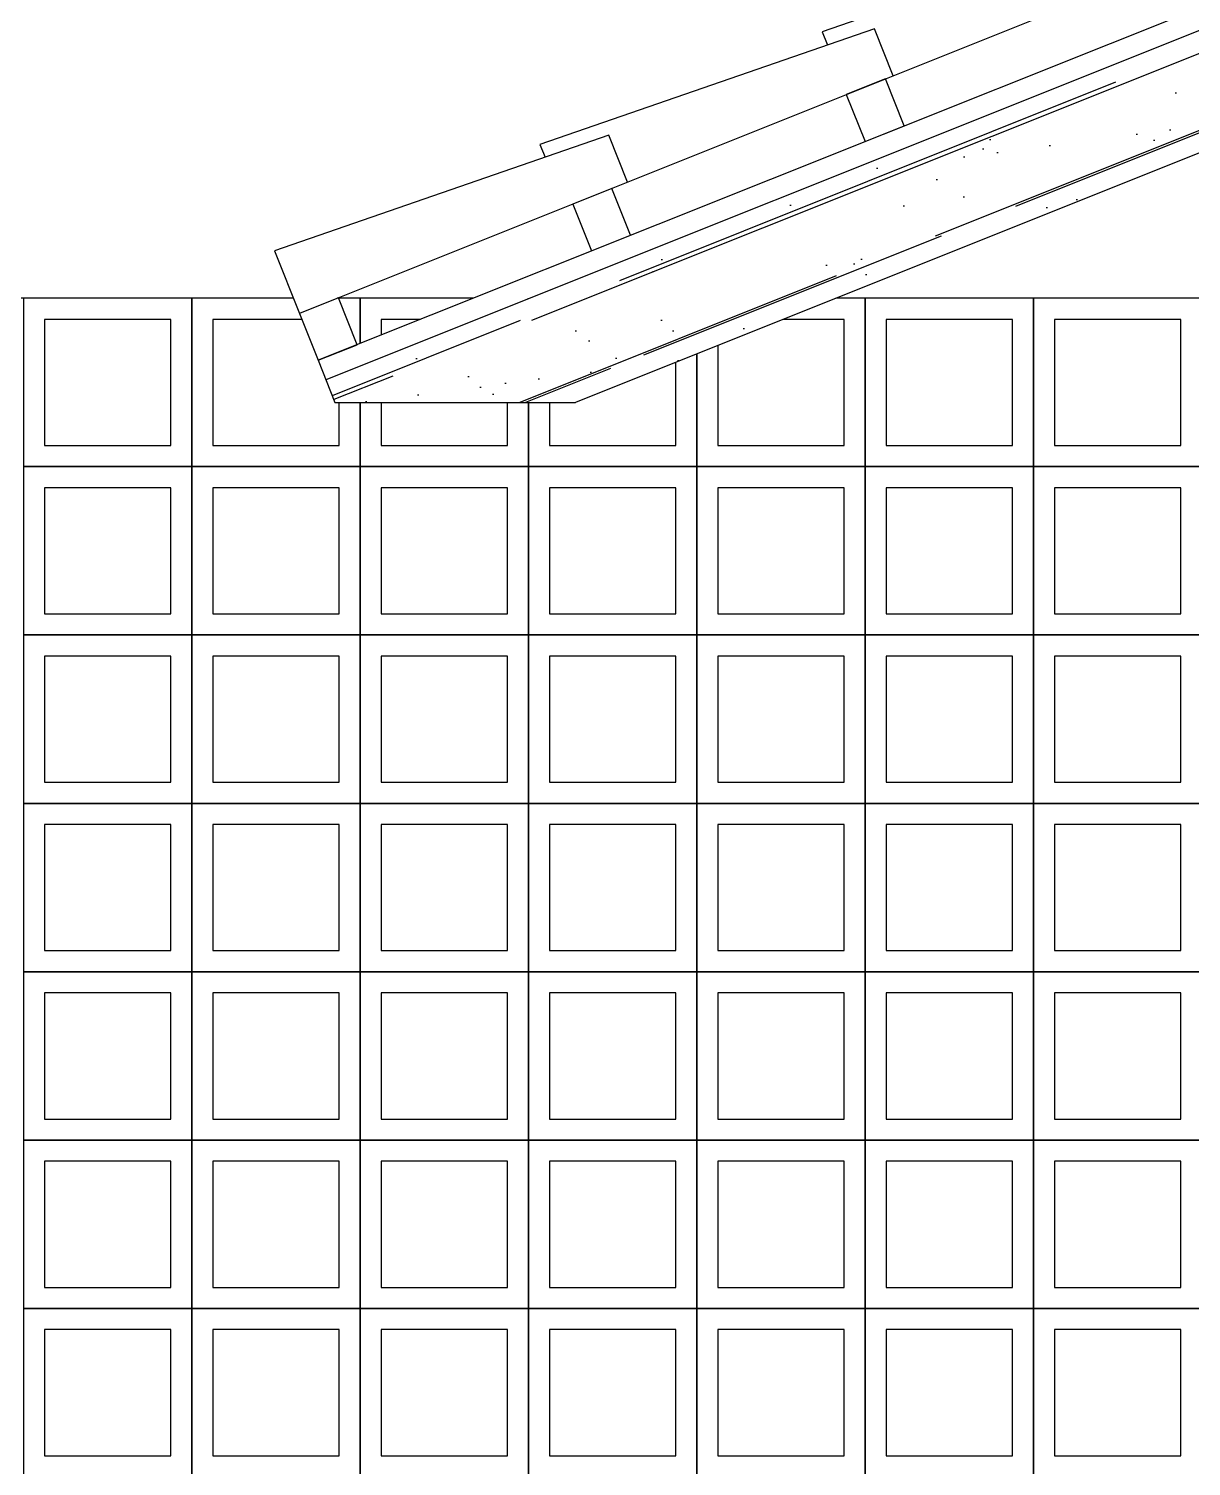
# Model space of a CAD drawing. Header units: millimetres. Extents: x -4228 to 27092, y -6721 to 984.
# Drawn here: x 7668.2 to 7806.3, y -6488.2 to -6317.4 of the extents above; entities that cross this region are included whole.
import ezdxf

# ---------------------------------------------------------------- set-up
doc = ezdxf.new("R2010")
doc.units = ezdxf.units.MM
doc.header["$LTSCALE"] = 50
for name, color, linetype in [('cobertura', 2, 'Continuous'), ('cobogo', 7, 'Continuous'), ('gesso', 7, 'Continuous'), ('hatch', 2, 'Continuous'), ('madeiramento', 2, 'Continuous'), ('PAREDES3', 2, 'Continuous'), ('telhas', 3, 'Continuous')]:
    doc.layers.add(name, color=color, linetype=linetype)

msp = doc.modelspace()

# ---------------------------------------------------------------- hatches: boundary and pattern name
at = {"layer": 'hatch', "linetype": 'Continuous', "lineweight": 30}
h = msp.add_hatch(dxfattribs=at)
h.set_pattern_fill('AR-SAND', color=256, scale=0.3, style=0)
h.set_pattern_definition([(37.5, (2415.487, -6249.661), (-0.48001, 14.682397), [0, -11.5824, 0, -12.954, 0, -12.3825]), (7.5, (2415.487, -6249.661), (13.4857, 21.50475), [0, -6.2484, 0, -10.4394, 0, -4.0005]), (327.5, (2406.115, -6249.661), (23.72977, 0.043116), [0, -3.81, 0, -13.716, 0, -17.907]), (317.5, (2406.115, -6249.661), (22.90669, 6.68788), [0, -1.905, 0, -8.9916, 0, -10.287])])
h.paths.add_polyline_path([(8157.6, -6192.06), (8157.6, -6177.52), (7703.52, -6359.15), (7704.6, -6361.83), (7733.18, -6361.83)])
h = msp.add_hatch(dxfattribs=at)
h.set_pattern_fill('AR-RROOF', color=3, scale=0.5, style=0)
h.set_pattern_definition([(201.8014, (2309.487, -4319.716), (-21.224977, -22.16831), [190.5, -25.4, 63.5, -12.7]), (201.8014, (2296.163, -4331.885), (18.064814, -10.96624), [38.1, -4.191, 76.2, -9.525]), (201.80141, (2307.601, -4332.0975), (-58.156437, -32.427048), [101.6, -17.78, 50.8, -12.7])])
h.paths.add_polyline_path([(7733.18, -6361.83), (8157.6, -6192.06), (8157.6, -6177.52), (7703.52, -6359.15), (7704.6, -6361.83)])

# ---------------------------------------------------------------- linework, layer by layer
at = {"layer": 'cobertura', "linetype": 'Continuous', "lineweight": 30}
msp.add_line((7702.6, -6356.83), (7704.6, -6361.83), dxfattribs=at)
at = {"layer": 'cobogo', "color": 3, "linetype": 'Continuous', "lineweight": 30}
for points in [[(7667.6, -6369.46), (7687.6, -6369.46), (7687.6, -6349.46), (7667.6, -6349.46)], [(7667.6, -6369.46), (7687.6, -6369.46), (7687.6, -6349.46), (7667.6, -6349.46)], [(7667.6, -6369.46), (7687.6, -6369.46), (7687.6, -6349.46), (7667.6, -6349.46)], [(7667.6, -6369.46), (7687.6, -6369.46), (7687.6, -6349.46), (7667.6, -6349.46)], [(7767.6, -6369.46), (7787.6, -6369.46), (7787.6, -6349.46), (7767.6, -6349.46)], [(7767.6, -6369.46), (7787.6, -6369.46), (7787.6, -6349.46), (7767.6, -6349.46)], [(7767.6, -6369.46), (7787.6, -6369.46), (7787.6, -6349.46), (7767.6, -6349.46)], [(7767.6, -6369.46), (7787.6, -6369.46), (7787.6, -6349.46), (7767.6, -6349.46)], [(7787.6, -6369.46), (7807.6, -6369.46), (7807.6, -6349.46), (7787.6, -6349.46)], [(7787.6, -6369.46), (7807.6, -6369.46), (7807.6, -6349.46), (7787.6, -6349.46)], [(7787.6, -6369.46), (7807.6, -6369.46), (7807.6, -6349.46), (7787.6, -6349.46)], [(7787.6, -6369.46), (7807.6, -6369.46), (7807.6, -6349.46), (7787.6, -6349.46)], [(7667.6, -6389.46), (7687.6, -6389.46), (7687.6, -6369.46), (7667.6, -6369.46)], [(7667.6, -6389.46), (7687.6, -6389.46), (7687.6, -6369.46), (7667.6, -6369.46)], [(7667.6, -6389.46), (7687.6, -6389.46), (7687.6, -6369.46), (7667.6, -6369.46)], [(7667.6, -6389.46), (7687.6, -6389.46), (7687.6, -6369.46), (7667.6, -6369.46)], [(7687.6, -6389.46), (7707.6, -6389.46), (7707.6, -6369.46), (7687.6, -6369.46)], [(7687.6, -6389.46), (7707.6, -6389.46), (7707.6, -6369.46), (7687.6, -6369.46)], [(7687.6, -6389.46), (7707.6, -6389.46), (7707.6, -6369.46), (7687.6, -6369.46)], [(7687.6, -6389.46), (7707.6, -6389.46), (7707.6, -6369.46), (7687.6, -6369.46)], [(7707.6, -6389.46), (7727.6, -6389.46), (7727.6, -6369.46), (7707.6, -6369.46)], [(7707.6, -6389.46), (7727.6, -6389.46), (7727.6, -6369.46), (7707.6, -6369.46)], [(7707.6, -6389.46), (7727.6, -6389.46), (7727.6, -6369.46), (7707.6, -6369.46)], [(7707.6, -6389.46), (7727.6, -6389.46), (7727.6, -6369.46), (7707.6, -6369.46)], [(7727.6, -6389.46), (7747.6, -6389.46), (7747.6, -6369.46), (7727.6, -6369.46)], [(7727.6, -6389.46), (7747.6, -6389.46), (7747.6, -6369.46), (7727.6, -6369.46)], [(7727.6, -6389.46), (7747.6, -6389.46), (7747.6, -6369.46), (7727.6, -6369.46)], [(7727.6, -6389.46), (7747.6, -6389.46), (7747.6, -6369.46), (7727.6, -6369.46)], [(7747.6, -6389.46), (7767.6, -6389.46), (7767.6, -6369.46), (7747.6, -6369.46)], [(7747.6, -6389.46), (7767.6, -6389.46), (7767.6, -6369.46), (7747.6, -6369.46)], [(7747.6, -6389.46), (7767.6, -6389.46), (7767.6, -6369.46), (7747.6, -6369.46)], [(7747.6, -6389.46), (7767.6, -6389.46), (7767.6, -6369.46), (7747.6, -6369.46)], [(7767.6, -6389.46), (7787.6, -6389.46), (7787.6, -6369.46), (7767.6, -6369.46)], [(7767.6, -6389.46), (7787.6, -6389.46), (7787.6, -6369.46), (7767.6, -6369.46)], [(7767.6, -6389.46), (7787.6, -6389.46), (7787.6, -6369.46), (7767.6, -6369.46)], [(7767.6, -6389.46), (7787.6, -6389.46), (7787.6, -6369.46), (7767.6, -6369.46)], [(7787.6, -6389.46), (7807.6, -6389.46), (7807.6, -6369.46), (7787.6, -6369.46)], [(7787.6, -6389.46), (7807.6, -6389.46), (7807.6, -6369.46), (7787.6, -6369.46)], [(7787.6, -6389.46), (7807.6, -6389.46), (7807.6, -6369.46), (7787.6, -6369.46)], [(7787.6, -6389.46), (7807.6, -6389.46), (7807.6, -6369.46), (7787.6, -6369.46)], [(7667.6, -6409.46), (7687.6, -6409.46), (7687.6, -6389.46), (7667.6, -6389.46)], [(7667.6, -6409.46), (7687.6, -6409.46), (7687.6, -6389.46), (7667.6, -6389.46)], [(7667.6, -6409.46), (7687.6, -6409.46), (7687.6, -6389.46), (7667.6, -6389.46)], [(7667.6, -6409.46), (7687.6, -6409.46), (7687.6, -6389.46), (7667.6, -6389.46)], [(7687.6, -6409.46), (7707.6, -6409.46), (7707.6, -6389.46), (7687.6, -6389.46)], [(7687.6, -6409.46), (7707.6, -6409.46), (7707.6, -6389.46), (7687.6, -6389.46)], [(7687.6, -6409.46), (7707.6, -6409.46), (7707.6, -6389.46), (7687.6, -6389.46)], [(7687.6, -6409.46), (7707.6, -6409.46), (7707.6, -6389.46), (7687.6, -6389.46)], [(7707.6, -6409.46), (7727.6, -6409.46), (7727.6, -6389.46), (7707.6, -6389.46)], [(7707.6, -6409.46), (7727.6, -6409.46), (7727.6, -6389.46), (7707.6, -6389.46)], [(7707.6, -6409.46), (7727.6, -6409.46), (7727.6, -6389.46), (7707.6, -6389.46)], [(7707.6, -6409.46), (7727.6, -6409.46), (7727.6, -6389.46), (7707.6, -6389.46)], [(7727.6, -6409.46), (7747.6, -6409.46), (7747.6, -6389.46), (7727.6, -6389.46)], [(7727.6, -6409.46), (7747.6, -6409.46), (7747.6, -6389.46), (7727.6, -6389.46)], [(7727.6, -6409.46), (7747.6, -6409.46), (7747.6, -6389.46), (7727.6, -6389.46)], [(7727.6, -6409.46), (7747.6, -6409.46), (7747.6, -6389.46), (7727.6, -6389.46)], [(7747.6, -6409.46), (7767.6, -6409.46), (7767.6, -6389.46), (7747.6, -6389.46)], [(7747.6, -6409.46), (7767.6, -6409.46), (7767.6, -6389.46), (7747.6, -6389.46)], [(7747.6, -6409.46), (7767.6, -6409.46), (7767.6, -6389.46), (7747.6, -6389.46)], [(7747.6, -6409.46), (7767.6, -6409.46), (7767.6, -6389.46), (7747.6, -6389.46)], [(7767.6, -6409.46), (7787.6, -6409.46), (7787.6, -6389.46), (7767.6, -6389.46)], [(7767.6, -6409.46), (7787.6, -6409.46), (7787.6, -6389.46), (7767.6, -6389.46)], [(7767.6, -6409.46), (7787.6, -6409.46), (7787.6, -6389.46), (7767.6, -6389.46)], [(7767.6, -6409.46), (7787.6, -6409.46), (7787.6, -6389.46), (7767.6, -6389.46)], [(7787.6, -6409.46), (7807.6, -6409.46), (7807.6, -6389.46), (7787.6, -6389.46)], [(7787.6, -6409.46), (7807.6, -6409.46), (7807.6, -6389.46), (7787.6, -6389.46)], [(7787.6, -6409.46), (7807.6, -6409.46), (7807.6, -6389.46), (7787.6, -6389.46)], [(7787.6, -6409.46), (7807.6, -6409.46), (7807.6, -6389.46), (7787.6, -6389.46)], [(7667.6, -6429.46), (7687.6, -6429.46), (7687.6, -6409.46), (7667.6, -6409.46)], [(7667.6, -6429.46), (7687.6, -6429.46), (7687.6, -6409.46), (7667.6, -6409.46)], [(7667.6, -6429.46), (7687.6, -6429.46), (7687.6, -6409.46), (7667.6, -6409.46)], [(7667.6, -6429.46), (7687.6, -6429.46), (7687.6, -6409.46), (7667.6, -6409.46)], [(7687.6, -6429.46), (7707.6, -6429.46), (7707.6, -6409.46), (7687.6, -6409.46)], [(7687.6, -6429.46), (7707.6, -6429.46), (7707.6, -6409.46), (7687.6, -6409.46)], [(7687.6, -6429.46), (7707.6, -6429.46), (7707.6, -6409.46), (7687.6, -6409.46)], [(7687.6, -6429.46), (7707.6, -6429.46), (7707.6, -6409.46), (7687.6, -6409.46)], [(7707.6, -6429.46), (7727.6, -6429.46), (7727.6, -6409.46), (7707.6, -6409.46)], [(7707.6, -6429.46), (7727.6, -6429.46), (7727.6, -6409.46), (7707.6, -6409.46)], [(7707.6, -6429.46), (7727.6, -6429.46), (7727.6, -6409.46), (7707.6, -6409.46)], [(7707.6, -6429.46), (7727.6, -6429.46), (7727.6, -6409.46), (7707.6, -6409.46)], [(7727.6, -6429.46), (7747.6, -6429.46), (7747.6, -6409.46), (7727.6, -6409.46)], [(7727.6, -6429.46), (7747.6, -6429.46), (7747.6, -6409.46), (7727.6, -6409.46)], [(7727.6, -6429.46), (7747.6, -6429.46), (7747.6, -6409.46), (7727.6, -6409.46)], [(7727.6, -6429.46), (7747.6, -6429.46), (7747.6, -6409.46), (7727.6, -6409.46)], [(7747.6, -6429.46), (7767.6, -6429.46), (7767.6, -6409.46), (7747.6, -6409.46)], [(7747.6, -6429.46), (7767.6, -6429.46), (7767.6, -6409.46), (7747.6, -6409.46)], [(7747.6, -6429.46), (7767.6, -6429.46), (7767.6, -6409.46), (7747.6, -6409.46)], [(7747.6, -6429.46), (7767.6, -6429.46), (7767.6, -6409.46), (7747.6, -6409.46)], [(7767.6, -6429.46), (7787.6, -6429.46), (7787.6, -6409.46), (7767.6, -6409.46)], [(7767.6, -6429.46), (7787.6, -6429.46), (7787.6, -6409.46), (7767.6, -6409.46)], [(7767.6, -6429.46), (7787.6, -6429.46), (7787.6, -6409.46), (7767.6, -6409.46)], [(7767.6, -6429.46), (7787.6, -6429.46), (7787.6, -6409.46), (7767.6, -6409.46)], [(7787.6, -6429.46), (7807.6, -6429.46), (7807.6, -6409.46), (7787.6, -6409.46)], [(7787.6, -6429.46), (7807.6, -6429.46), (7807.6, -6409.46), (7787.6, -6409.46)], [(7787.6, -6429.46), (7807.6, -6429.46), (7807.6, -6409.46), (7787.6, -6409.46)], [(7787.6, -6429.46), (7807.6, -6429.46), (7807.6, -6409.46), (7787.6, -6409.46)], [(7667.6, -6449.46), (7687.6, -6449.46), (7687.6, -6429.46), (7667.6, -6429.46)], [(7667.6, -6449.46), (7687.6, -6449.46), (7687.6, -6429.46), (7667.6, -6429.46)], [(7667.6, -6449.46), (7687.6, -6449.46), (7687.6, -6429.46), (7667.6, -6429.46)], [(7667.6, -6449.46), (7687.6, -6449.46), (7687.6, -6429.46), (7667.6, -6429.46)], [(7687.6, -6449.46), (7707.6, -6449.46), (7707.6, -6429.46), (7687.6, -6429.46)], [(7687.6, -6449.46), (7707.6, -6449.46), (7707.6, -6429.46), (7687.6, -6429.46)], [(7687.6, -6449.46), (7707.6, -6449.46), (7707.6, -6429.46), (7687.6, -6429.46)], [(7687.6, -6449.46), (7707.6, -6449.46), (7707.6, -6429.46), (7687.6, -6429.46)], [(7707.6, -6449.46), (7727.6, -6449.46), (7727.6, -6429.46), (7707.6, -6429.46)], [(7707.6, -6449.46), (7727.6, -6449.46), (7727.6, -6429.46), (7707.6, -6429.46)], [(7707.6, -6449.46), (7727.6, -6449.46), (7727.6, -6429.46), (7707.6, -6429.46)], [(7707.6, -6449.46), (7727.6, -6449.46), (7727.6, -6429.46), (7707.6, -6429.46)], [(7727.6, -6449.46), (7747.6, -6449.46), (7747.6, -6429.46), (7727.6, -6429.46)], [(7727.6, -6449.46), (7747.6, -6449.46), (7747.6, -6429.46), (7727.6, -6429.46)], [(7727.6, -6449.46), (7747.6, -6449.46), (7747.6, -6429.46), (7727.6, -6429.46)], [(7727.6, -6449.46), (7747.6, -6449.46), (7747.6, -6429.46), (7727.6, -6429.46)], [(7747.6, -6449.46), (7767.6, -6449.46), (7767.6, -6429.46), (7747.6, -6429.46)], [(7747.6, -6449.46), (7767.6, -6449.46), (7767.6, -6429.46), (7747.6, -6429.46)], [(7747.6, -6449.46), (7767.6, -6449.46), (7767.6, -6429.46), (7747.6, -6429.46)], [(7747.6, -6449.46), (7767.6, -6449.46), (7767.6, -6429.46), (7747.6, -6429.46)], [(7767.6, -6449.46), (7787.6, -6449.46), (7787.6, -6429.46), (7767.6, -6429.46)], [(7767.6, -6449.46), (7787.6, -6449.46), (7787.6, -6429.46), (7767.6, -6429.46)], [(7767.6, -6449.46), (7787.6, -6449.46), (7787.6, -6429.46), (7767.6, -6429.46)], [(7767.6, -6449.46), (7787.6, -6449.46), (7787.6, -6429.46), (7767.6, -6429.46)], [(7787.6, -6449.46), (7807.6, -6449.46), (7807.6, -6429.46), (7787.6, -6429.46)], [(7787.6, -6449.46), (7807.6, -6449.46), (7807.6, -6429.46), (7787.6, -6429.46)], [(7787.6, -6449.46), (7807.6, -6449.46), (7807.6, -6429.46), (7787.6, -6429.46)], [(7787.6, -6449.46), (7807.6, -6449.46), (7807.6, -6429.46), (7787.6, -6429.46)], [(7667.6, -6469.46), (7687.6, -6469.46), (7687.6, -6449.46), (7667.6, -6449.46)], [(7667.6, -6469.46), (7687.6, -6469.46), (7687.6, -6449.46), (7667.6, -6449.46)], [(7667.6, -6469.46), (7687.6, -6469.46), (7687.6, -6449.46), (7667.6, -6449.46)], [(7667.6, -6469.46), (7687.6, -6469.46), (7687.6, -6449.46), (7667.6, -6449.46)], [(7687.6, -6469.46), (7707.6, -6469.46), (7707.6, -6449.46), (7687.6, -6449.46)], [(7687.6, -6469.46), (7707.6, -6469.46), (7707.6, -6449.46), (7687.6, -6449.46)], [(7687.6, -6469.46), (7707.6, -6469.46), (7707.6, -6449.46), (7687.6, -6449.46)], [(7687.6, -6469.46), (7707.6, -6469.46), (7707.6, -6449.46), (7687.6, -6449.46)], [(7707.6, -6469.46), (7727.6, -6469.46), (7727.6, -6449.46), (7707.6, -6449.46)], [(7707.6, -6469.46), (7727.6, -6469.46), (7727.6, -6449.46), (7707.6, -6449.46)], [(7707.6, -6469.46), (7727.6, -6469.46), (7727.6, -6449.46), (7707.6, -6449.46)], [(7707.6, -6469.46), (7727.6, -6469.46), (7727.6, -6449.46), (7707.6, -6449.46)], [(7727.6, -6469.46), (7747.6, -6469.46), (7747.6, -6449.46), (7727.6, -6449.46)], [(7727.6, -6469.46), (7747.6, -6469.46), (7747.6, -6449.46), (7727.6, -6449.46)], [(7727.6, -6469.46), (7747.6, -6469.46), (7747.6, -6449.46), (7727.6, -6449.46)], [(7727.6, -6469.46), (7747.6, -6469.46), (7747.6, -6449.46), (7727.6, -6449.46)], [(7747.6, -6469.46), (7767.6, -6469.46), (7767.6, -6449.46), (7747.6, -6449.46)], [(7747.6, -6469.46), (7767.6, -6469.46), (7767.6, -6449.46), (7747.6, -6449.46)], [(7747.6, -6469.46), (7767.6, -6469.46), (7767.6, -6449.46), (7747.6, -6449.46)], [(7747.6, -6469.46), (7767.6, -6469.46), (7767.6, -6449.46), (7747.6, -6449.46)], [(7767.6, -6469.46), (7787.6, -6469.46), (7787.6, -6449.46), (7767.6, -6449.46)], [(7767.6, -6469.46), (7787.6, -6469.46), (7787.6, -6449.46), (7767.6, -6449.46)], [(7767.6, -6469.46), (7787.6, -6469.46), (7787.6, -6449.46), (7767.6, -6449.46)], [(7767.6, -6469.46), (7787.6, -6469.46), (7787.6, -6449.46), (7767.6, -6449.46)], [(7787.6, -6469.46), (7807.6, -6469.46), (7807.6, -6449.46), (7787.6, -6449.46)], [(7787.6, -6469.46), (7807.6, -6469.46), (7807.6, -6449.46), (7787.6, -6449.46)], [(7787.6, -6469.46), (7807.6, -6469.46), (7807.6, -6449.46), (7787.6, -6449.46)], [(7787.6, -6469.46), (7807.6, -6469.46), (7807.6, -6449.46), (7787.6, -6449.46)], [(7667.6, -6489.46), (7687.6, -6489.46), (7687.6, -6469.46), (7667.6, -6469.46)], [(7667.6, -6489.46), (7687.6, -6489.46), (7687.6, -6469.46), (7667.6, -6469.46)], [(7667.6, -6489.46), (7687.6, -6489.46), (7687.6, -6469.46), (7667.6, -6469.46)], [(7667.6, -6489.46), (7687.6, -6489.46), (7687.6, -6469.46), (7667.6, -6469.46)], [(7687.6, -6489.46), (7707.6, -6489.46), (7707.6, -6469.46), (7687.6, -6469.46)], [(7687.6, -6489.46), (7707.6, -6489.46), (7707.6, -6469.46), (7687.6, -6469.46)], [(7687.6, -6489.46), (7707.6, -6489.46), (7707.6, -6469.46), (7687.6, -6469.46)], [(7687.6, -6489.46), (7707.6, -6489.46), (7707.6, -6469.46), (7687.6, -6469.46)], [(7707.6, -6489.46), (7727.6, -6489.46), (7727.6, -6469.46), (7707.6, -6469.46)], [(7707.6, -6489.46), (7727.6, -6489.46), (7727.6, -6469.46), (7707.6, -6469.46)], [(7707.6, -6489.46), (7727.6, -6489.46), (7727.6, -6469.46), (7707.6, -6469.46)], [(7707.6, -6489.46), (7727.6, -6489.46), (7727.6, -6469.46), (7707.6, -6469.46)], [(7727.6, -6489.46), (7747.6, -6489.46), (7747.6, -6469.46), (7727.6, -6469.46)], [(7727.6, -6489.46), (7747.6, -6489.46), (7747.6, -6469.46), (7727.6, -6469.46)], [(7727.6, -6489.46), (7747.6, -6489.46), (7747.6, -6469.46), (7727.6, -6469.46)], [(7727.6, -6489.46), (7747.6, -6489.46), (7747.6, -6469.46), (7727.6, -6469.46)], [(7747.6, -6489.46), (7767.6, -6489.46), (7767.6, -6469.46), (7747.6, -6469.46)], [(7747.6, -6489.46), (7767.6, -6489.46), (7767.6, -6469.46), (7747.6, -6469.46)], [(7747.6, -6489.46), (7767.6, -6489.46), (7767.6, -6469.46), (7747.6, -6469.46)], [(7747.6, -6489.46), (7767.6, -6489.46), (7767.6, -6469.46), (7747.6, -6469.46)], [(7767.6, -6489.46), (7787.6, -6489.46), (7787.6, -6469.46), (7767.6, -6469.46)], [(7767.6, -6489.46), (7787.6, -6489.46), (7787.6, -6469.46), (7767.6, -6469.46)], [(7767.6, -6489.46), (7787.6, -6489.46), (7787.6, -6469.46), (7767.6, -6469.46)], [(7767.6, -6489.46), (7787.6, -6489.46), (7787.6, -6469.46), (7767.6, -6469.46)], [(7787.6, -6489.46), (7807.6, -6489.46), (7807.6, -6469.46), (7787.6, -6469.46)], [(7787.6, -6489.46), (7807.6, -6489.46), (7807.6, -6469.46), (7787.6, -6469.46)], [(7787.6, -6489.46), (7807.6, -6489.46), (7807.6, -6469.46), (7787.6, -6469.46)], [(7787.6, -6489.46), (7807.6, -6489.46), (7807.6, -6469.46), (7787.6, -6469.46)]]:
    msp.add_lwpolyline(points, close=True, dxfattribs=at)
for points in [[(7699.65, -6349.46), (7687.6, -6349.46), (7687.6, -6369.46), (7707.6, -6369.46), (7707.6, -6361.83)], [(7699.65, -6349.46), (7687.6, -6349.46), (7687.6, -6369.46), (7707.6, -6369.46), (7707.6, -6361.83)], [(7699.65, -6349.46), (7687.6, -6349.46), (7687.6, -6369.46), (7707.6, -6369.46), (7707.6, -6361.83)], [(7699.65, -6349.46), (7687.6, -6349.46), (7687.6, -6369.46), (7707.6, -6369.46), (7707.6, -6361.83)], [(7707.6, -6354.83), (7707.6, -6349.46), (7704.86, -6349.46)], [(7707.6, -6354.83), (7707.6, -6349.46), (7704.86, -6349.46)], [(7707.6, -6354.83), (7707.6, -6349.46), (7704.86, -6349.46)], [(7707.6, -6354.83), (7707.6, -6349.46), (7704.86, -6349.46)], [(7721.01, -6349.46), (7707.6, -6349.46), (7707.6, -6354.83)], [(7721.01, -6349.46), (7707.6, -6349.46), (7707.6, -6354.83)], [(7721.01, -6349.46), (7707.6, -6349.46), (7707.6, -6354.83)], [(7721.01, -6349.46), (7707.6, -6349.46), (7707.6, -6354.83)], [(7727.6, -6349.52), (7727.6, -6349.46)], [(7727.6, -6349.52), (7727.6, -6349.46)], [(7727.6, -6349.52), (7727.6, -6349.46)], [(7727.6, -6349.52), (7727.6, -6349.46)], [(7747.6, -6356.06), (7747.6, -6369.46), (7767.6, -6369.46), (7767.6, -6349.46), (7764.1, -6349.46)], [(7747.6, -6356.06), (7747.6, -6369.46), (7767.6, -6369.46), (7767.6, -6349.46), (7764.1, -6349.46)], [(7747.6, -6356.06), (7747.6, -6369.46), (7767.6, -6369.46), (7767.6, -6349.46), (7764.1, -6349.46)], [(7747.6, -6356.06), (7747.6, -6369.46), (7767.6, -6369.46), (7767.6, -6349.46), (7764.1, -6349.46)], [(7727.6, -6361.83), (7727.6, -6369.46), (7747.6, -6369.46), (7747.6, -6356.06)], [(7727.6, -6361.83), (7727.6, -6369.46), (7747.6, -6369.46), (7747.6, -6356.06)], [(7727.6, -6361.83), (7727.6, -6369.46), (7747.6, -6369.46), (7747.6, -6356.06)], [(7727.6, -6361.83), (7727.6, -6369.46), (7747.6, -6369.46), (7747.6, -6356.06)], [(7707.6, -6361.83), (7707.6, -6369.46), (7727.6, -6369.46), (7727.6, -6361.83)], [(7707.6, -6361.83), (7707.6, -6369.46), (7727.6, -6369.46), (7727.6, -6361.83)], [(7707.6, -6361.83), (7707.6, -6369.46), (7727.6, -6369.46), (7727.6, -6361.83)], [(7707.6, -6361.83), (7707.6, -6369.46), (7727.6, -6369.46), (7727.6, -6361.83)]]:
    msp.add_lwpolyline(points, dxfattribs=at)
at = {"layer": 'cobogo', "linetype": 'Continuous', "lineweight": 30}
for points in [[(7670.1, -6366.96), (7685.1, -6366.96), (7685.1, -6351.96), (7670.1, -6351.96)], [(7670.1, -6366.96), (7685.1, -6366.96), (7685.1, -6351.96), (7670.1, -6351.96)], [(7670.1, -6366.96), (7685.1, -6366.96), (7685.1, -6351.96), (7670.1, -6351.96)], [(7670.1, -6366.96), (7685.1, -6366.96), (7685.1, -6351.96), (7670.1, -6351.96)], [(7770.1, -6366.96), (7785.1, -6366.96), (7785.1, -6351.96), (7770.1, -6351.96)], [(7770.1, -6366.96), (7785.1, -6366.96), (7785.1, -6351.96), (7770.1, -6351.96)], [(7770.1, -6366.96), (7785.1, -6366.96), (7785.1, -6351.96), (7770.1, -6351.96)], [(7770.1, -6366.96), (7785.1, -6366.96), (7785.1, -6351.96), (7770.1, -6351.96)], [(7790.1, -6366.96), (7805.1, -6366.96), (7805.1, -6351.96), (7790.1, -6351.96)], [(7790.1, -6366.96), (7805.1, -6366.96), (7805.1, -6351.96), (7790.1, -6351.96)], [(7790.1, -6366.96), (7805.1, -6366.96), (7805.1, -6351.96), (7790.1, -6351.96)], [(7790.1, -6366.96), (7805.1, -6366.96), (7805.1, -6351.96), (7790.1, -6351.96)], [(7670.1, -6386.96), (7685.1, -6386.96), (7685.1, -6371.96), (7670.1, -6371.96)], [(7670.1, -6386.96), (7685.1, -6386.96), (7685.1, -6371.96), (7670.1, -6371.96)], [(7670.1, -6386.96), (7685.1, -6386.96), (7685.1, -6371.96), (7670.1, -6371.96)], [(7670.1, -6386.96), (7685.1, -6386.96), (7685.1, -6371.96), (7670.1, -6371.96)], [(7690.1, -6386.96), (7705.1, -6386.96), (7705.1, -6371.96), (7690.1, -6371.96)], [(7690.1, -6386.96), (7705.1, -6386.96), (7705.1, -6371.96), (7690.1, -6371.96)], [(7690.1, -6386.96), (7705.1, -6386.96), (7705.1, -6371.96), (7690.1, -6371.96)], [(7690.1, -6386.96), (7705.1, -6386.96), (7705.1, -6371.96), (7690.1, -6371.96)], [(7710.1, -6386.96), (7725.1, -6386.96), (7725.1, -6371.96), (7710.1, -6371.96)], [(7710.1, -6386.96), (7725.1, -6386.96), (7725.1, -6371.96), (7710.1, -6371.96)], [(7710.1, -6386.96), (7725.1, -6386.96), (7725.1, -6371.96), (7710.1, -6371.96)], [(7710.1, -6386.96), (7725.1, -6386.96), (7725.1, -6371.96), (7710.1, -6371.96)], [(7730.1, -6386.96), (7745.1, -6386.96), (7745.1, -6371.96), (7730.1, -6371.96)], [(7730.1, -6386.96), (7745.1, -6386.96), (7745.1, -6371.96), (7730.1, -6371.96)], [(7730.1, -6386.96), (7745.1, -6386.96), (7745.1, -6371.96), (7730.1, -6371.96)], [(7730.1, -6386.96), (7745.1, -6386.96), (7745.1, -6371.96), (7730.1, -6371.96)], [(7750.1, -6386.96), (7765.1, -6386.96), (7765.1, -6371.96), (7750.1, -6371.96)], [(7750.1, -6386.96), (7765.1, -6386.96), (7765.1, -6371.96), (7750.1, -6371.96)], [(7750.1, -6386.96), (7765.1, -6386.96), (7765.1, -6371.96), (7750.1, -6371.96)], [(7750.1, -6386.96), (7765.1, -6386.96), (7765.1, -6371.96), (7750.1, -6371.96)], [(7770.1, -6386.96), (7785.1, -6386.96), (7785.1, -6371.96), (7770.1, -6371.96)], [(7770.1, -6386.96), (7785.1, -6386.96), (7785.1, -6371.96), (7770.1, -6371.96)], [(7770.1, -6386.96), (7785.1, -6386.96), (7785.1, -6371.96), (7770.1, -6371.96)], [(7770.1, -6386.96), (7785.1, -6386.96), (7785.1, -6371.96), (7770.1, -6371.96)], [(7790.1, -6386.96), (7805.1, -6386.96), (7805.1, -6371.96), (7790.1, -6371.96)], [(7790.1, -6386.96), (7805.1, -6386.96), (7805.1, -6371.96), (7790.1, -6371.96)], [(7790.1, -6386.96), (7805.1, -6386.96), (7805.1, -6371.96), (7790.1, -6371.96)], [(7790.1, -6386.96), (7805.1, -6386.96), (7805.1, -6371.96), (7790.1, -6371.96)], [(7670.1, -6406.96), (7685.1, -6406.96), (7685.1, -6391.96), (7670.1, -6391.96)], [(7670.1, -6406.96), (7685.1, -6406.96), (7685.1, -6391.96), (7670.1, -6391.96)], [(7670.1, -6406.96), (7685.1, -6406.96), (7685.1, -6391.96), (7670.1, -6391.96)], [(7670.1, -6406.96), (7685.1, -6406.96), (7685.1, -6391.96), (7670.1, -6391.96)], [(7690.1, -6406.96), (7705.1, -6406.96), (7705.1, -6391.96), (7690.1, -6391.96)], [(7690.1, -6406.96), (7705.1, -6406.96), (7705.1, -6391.96), (7690.1, -6391.96)], [(7690.1, -6406.96), (7705.1, -6406.96), (7705.1, -6391.96), (7690.1, -6391.96)], [(7690.1, -6406.96), (7705.1, -6406.96), (7705.1, -6391.96), (7690.1, -6391.96)], [(7710.1, -6406.96), (7725.1, -6406.96), (7725.1, -6391.96), (7710.1, -6391.96)], [(7710.1, -6406.96), (7725.1, -6406.96), (7725.1, -6391.96), (7710.1, -6391.96)], [(7710.1, -6406.96), (7725.1, -6406.96), (7725.1, -6391.96), (7710.1, -6391.96)], [(7710.1, -6406.96), (7725.1, -6406.96), (7725.1, -6391.96), (7710.1, -6391.96)], [(7730.1, -6406.96), (7745.1, -6406.96), (7745.1, -6391.96), (7730.1, -6391.96)], [(7730.1, -6406.96), (7745.1, -6406.96), (7745.1, -6391.96), (7730.1, -6391.96)], [(7730.1, -6406.96), (7745.1, -6406.96), (7745.1, -6391.96), (7730.1, -6391.96)], [(7730.1, -6406.96), (7745.1, -6406.96), (7745.1, -6391.96), (7730.1, -6391.96)], [(7750.1, -6406.96), (7765.1, -6406.96), (7765.1, -6391.96), (7750.1, -6391.96)], [(7750.1, -6406.96), (7765.1, -6406.96), (7765.1, -6391.96), (7750.1, -6391.96)], [(7750.1, -6406.96), (7765.1, -6406.96), (7765.1, -6391.96), (7750.1, -6391.96)], [(7750.1, -6406.96), (7765.1, -6406.96), (7765.1, -6391.96), (7750.1, -6391.96)], [(7770.1, -6406.96), (7785.1, -6406.96), (7785.1, -6391.96), (7770.1, -6391.96)], [(7770.1, -6406.96), (7785.1, -6406.96), (7785.1, -6391.96), (7770.1, -6391.96)], [(7770.1, -6406.96), (7785.1, -6406.96), (7785.1, -6391.96), (7770.1, -6391.96)], [(7770.1, -6406.96), (7785.1, -6406.96), (7785.1, -6391.96), (7770.1, -6391.96)], [(7790.1, -6406.96), (7805.1, -6406.96), (7805.1, -6391.96), (7790.1, -6391.96)], [(7790.1, -6406.96), (7805.1, -6406.96), (7805.1, -6391.96), (7790.1, -6391.96)], [(7790.1, -6406.96), (7805.1, -6406.96), (7805.1, -6391.96), (7790.1, -6391.96)], [(7790.1, -6406.96), (7805.1, -6406.96), (7805.1, -6391.96), (7790.1, -6391.96)], [(7670.1, -6426.96), (7685.1, -6426.96), (7685.1, -6411.96), (7670.1, -6411.96)], [(7670.1, -6426.96), (7685.1, -6426.96), (7685.1, -6411.96), (7670.1, -6411.96)], [(7670.1, -6426.96), (7685.1, -6426.96), (7685.1, -6411.96), (7670.1, -6411.96)], [(7670.1, -6426.96), (7685.1, -6426.96), (7685.1, -6411.96), (7670.1, -6411.96)], [(7690.1, -6426.96), (7705.1, -6426.96), (7705.1, -6411.96), (7690.1, -6411.96)], [(7690.1, -6426.96), (7705.1, -6426.96), (7705.1, -6411.96), (7690.1, -6411.96)], [(7690.1, -6426.96), (7705.1, -6426.96), (7705.1, -6411.96), (7690.1, -6411.96)], [(7690.1, -6426.96), (7705.1, -6426.96), (7705.1, -6411.96), (7690.1, -6411.96)], [(7710.1, -6426.96), (7725.1, -6426.96), (7725.1, -6411.96), (7710.1, -6411.96)], [(7710.1, -6426.96), (7725.1, -6426.96), (7725.1, -6411.96), (7710.1, -6411.96)], [(7710.1, -6426.96), (7725.1, -6426.96), (7725.1, -6411.96), (7710.1, -6411.96)], [(7710.1, -6426.96), (7725.1, -6426.96), (7725.1, -6411.96), (7710.1, -6411.96)], [(7730.1, -6426.96), (7745.1, -6426.96), (7745.1, -6411.96), (7730.1, -6411.96)], [(7730.1, -6426.96), (7745.1, -6426.96), (7745.1, -6411.96), (7730.1, -6411.96)], [(7730.1, -6426.96), (7745.1, -6426.96), (7745.1, -6411.96), (7730.1, -6411.96)], [(7730.1, -6426.96), (7745.1, -6426.96), (7745.1, -6411.96), (7730.1, -6411.96)], [(7750.1, -6426.96), (7765.1, -6426.96), (7765.1, -6411.96), (7750.1, -6411.96)], [(7750.1, -6426.96), (7765.1, -6426.96), (7765.1, -6411.96), (7750.1, -6411.96)], [(7750.1, -6426.96), (7765.1, -6426.96), (7765.1, -6411.96), (7750.1, -6411.96)], [(7750.1, -6426.96), (7765.1, -6426.96), (7765.1, -6411.96), (7750.1, -6411.96)], [(7770.1, -6426.96), (7785.1, -6426.96), (7785.1, -6411.96), (7770.1, -6411.96)], [(7770.1, -6426.96), (7785.1, -6426.96), (7785.1, -6411.96), (7770.1, -6411.96)], [(7770.1, -6426.96), (7785.1, -6426.96), (7785.1, -6411.96), (7770.1, -6411.96)], [(7770.1, -6426.96), (7785.1, -6426.96), (7785.1, -6411.96), (7770.1, -6411.96)], [(7790.1, -6426.96), (7805.1, -6426.96), (7805.1, -6411.96), (7790.1, -6411.96)], [(7790.1, -6426.96), (7805.1, -6426.96), (7805.1, -6411.96), (7790.1, -6411.96)], [(7790.1, -6426.96), (7805.1, -6426.96), (7805.1, -6411.96), (7790.1, -6411.96)], [(7790.1, -6426.96), (7805.1, -6426.96), (7805.1, -6411.96), (7790.1, -6411.96)], [(7670.1, -6446.96), (7685.1, -6446.96), (7685.1, -6431.96), (7670.1, -6431.96)], [(7670.1, -6446.96), (7685.1, -6446.96), (7685.1, -6431.96), (7670.1, -6431.96)], [(7670.1, -6446.96), (7685.1, -6446.96), (7685.1, -6431.96), (7670.1, -6431.96)], [(7670.1, -6446.96), (7685.1, -6446.96), (7685.1, -6431.96), (7670.1, -6431.96)], [(7690.1, -6446.96), (7705.1, -6446.96), (7705.1, -6431.96), (7690.1, -6431.96)], [(7690.1, -6446.96), (7705.1, -6446.96), (7705.1, -6431.96), (7690.1, -6431.96)], [(7690.1, -6446.96), (7705.1, -6446.96), (7705.1, -6431.96), (7690.1, -6431.96)], [(7690.1, -6446.96), (7705.1, -6446.96), (7705.1, -6431.96), (7690.1, -6431.96)], [(7710.1, -6446.96), (7725.1, -6446.96), (7725.1, -6431.96), (7710.1, -6431.96)], [(7710.1, -6446.96), (7725.1, -6446.96), (7725.1, -6431.96), (7710.1, -6431.96)], [(7710.1, -6446.96), (7725.1, -6446.96), (7725.1, -6431.96), (7710.1, -6431.96)], [(7710.1, -6446.96), (7725.1, -6446.96), (7725.1, -6431.96), (7710.1, -6431.96)], [(7730.1, -6446.96), (7745.1, -6446.96), (7745.1, -6431.96), (7730.1, -6431.96)], [(7730.1, -6446.96), (7745.1, -6446.96), (7745.1, -6431.96), (7730.1, -6431.96)], [(7730.1, -6446.96), (7745.1, -6446.96), (7745.1, -6431.96), (7730.1, -6431.96)], [(7730.1, -6446.96), (7745.1, -6446.96), (7745.1, -6431.96), (7730.1, -6431.96)], [(7750.1, -6446.96), (7765.1, -6446.96), (7765.1, -6431.96), (7750.1, -6431.96)], [(7750.1, -6446.96), (7765.1, -6446.96), (7765.1, -6431.96), (7750.1, -6431.96)], [(7750.1, -6446.96), (7765.1, -6446.96), (7765.1, -6431.96), (7750.1, -6431.96)], [(7750.1, -6446.96), (7765.1, -6446.96), (7765.1, -6431.96), (7750.1, -6431.96)], [(7770.1, -6446.96), (7785.1, -6446.96), (7785.1, -6431.96), (7770.1, -6431.96)], [(7770.1, -6446.96), (7785.1, -6446.96), (7785.1, -6431.96), (7770.1, -6431.96)], [(7770.1, -6446.96), (7785.1, -6446.96), (7785.1, -6431.96), (7770.1, -6431.96)], [(7770.1, -6446.96), (7785.1, -6446.96), (7785.1, -6431.96), (7770.1, -6431.96)], [(7790.1, -6446.96), (7805.1, -6446.96), (7805.1, -6431.96), (7790.1, -6431.96)], [(7790.1, -6446.96), (7805.1, -6446.96), (7805.1, -6431.96), (7790.1, -6431.96)], [(7790.1, -6446.96), (7805.1, -6446.96), (7805.1, -6431.96), (7790.1, -6431.96)], [(7790.1, -6446.96), (7805.1, -6446.96), (7805.1, -6431.96), (7790.1, -6431.96)], [(7670.1, -6466.96), (7685.1, -6466.96), (7685.1, -6451.96), (7670.1, -6451.96)], [(7670.1, -6466.96), (7685.1, -6466.96), (7685.1, -6451.96), (7670.1, -6451.96)], [(7670.1, -6466.96), (7685.1, -6466.96), (7685.1, -6451.96), (7670.1, -6451.96)], [(7670.1, -6466.96), (7685.1, -6466.96), (7685.1, -6451.96), (7670.1, -6451.96)], [(7690.1, -6466.96), (7705.1, -6466.96), (7705.1, -6451.96), (7690.1, -6451.96)], [(7690.1, -6466.96), (7705.1, -6466.96), (7705.1, -6451.96), (7690.1, -6451.96)], [(7690.1, -6466.96), (7705.1, -6466.96), (7705.1, -6451.96), (7690.1, -6451.96)], [(7690.1, -6466.96), (7705.1, -6466.96), (7705.1, -6451.96), (7690.1, -6451.96)], [(7710.1, -6466.96), (7725.1, -6466.96), (7725.1, -6451.96), (7710.1, -6451.96)], [(7710.1, -6466.96), (7725.1, -6466.96), (7725.1, -6451.96), (7710.1, -6451.96)], [(7710.1, -6466.96), (7725.1, -6466.96), (7725.1, -6451.96), (7710.1, -6451.96)], [(7710.1, -6466.96), (7725.1, -6466.96), (7725.1, -6451.96), (7710.1, -6451.96)], [(7730.1, -6466.96), (7745.1, -6466.96), (7745.1, -6451.96), (7730.1, -6451.96)], [(7730.1, -6466.96), (7745.1, -6466.96), (7745.1, -6451.96), (7730.1, -6451.96)], [(7730.1, -6466.96), (7745.1, -6466.96), (7745.1, -6451.96), (7730.1, -6451.96)], [(7730.1, -6466.96), (7745.1, -6466.96), (7745.1, -6451.96), (7730.1, -6451.96)], [(7750.1, -6466.96), (7765.1, -6466.96), (7765.1, -6451.96), (7750.1, -6451.96)], [(7750.1, -6466.96), (7765.1, -6466.96), (7765.1, -6451.96), (7750.1, -6451.96)], [(7750.1, -6466.96), (7765.1, -6466.96), (7765.1, -6451.96), (7750.1, -6451.96)], [(7750.1, -6466.96), (7765.1, -6466.96), (7765.1, -6451.96), (7750.1, -6451.96)], [(7770.1, -6466.96), (7785.1, -6466.96), (7785.1, -6451.96), (7770.1, -6451.96)], [(7770.1, -6466.96), (7785.1, -6466.96), (7785.1, -6451.96), (7770.1, -6451.96)], [(7770.1, -6466.96), (7785.1, -6466.96), (7785.1, -6451.96), (7770.1, -6451.96)], [(7770.1, -6466.96), (7785.1, -6466.96), (7785.1, -6451.96), (7770.1, -6451.96)], [(7790.1, -6466.96), (7805.1, -6466.96), (7805.1, -6451.96), (7790.1, -6451.96)], [(7790.1, -6466.96), (7805.1, -6466.96), (7805.1, -6451.96), (7790.1, -6451.96)], [(7790.1, -6466.96), (7805.1, -6466.96), (7805.1, -6451.96), (7790.1, -6451.96)], [(7790.1, -6466.96), (7805.1, -6466.96), (7805.1, -6451.96), (7790.1, -6451.96)], [(7670.1, -6486.96), (7685.1, -6486.96), (7685.1, -6471.96), (7670.1, -6471.96)], [(7670.1, -6486.96), (7685.1, -6486.96), (7685.1, -6471.96), (7670.1, -6471.96)], [(7670.1, -6486.96), (7685.1, -6486.96), (7685.1, -6471.96), (7670.1, -6471.96)], [(7670.1, -6486.96), (7685.1, -6486.96), (7685.1, -6471.96), (7670.1, -6471.96)], [(7690.1, -6486.96), (7705.1, -6486.96), (7705.1, -6471.96), (7690.1, -6471.96)], [(7690.1, -6486.96), (7705.1, -6486.96), (7705.1, -6471.96), (7690.1, -6471.96)], [(7690.1, -6486.96), (7705.1, -6486.96), (7705.1, -6471.96), (7690.1, -6471.96)], [(7690.1, -6486.96), (7705.1, -6486.96), (7705.1, -6471.96), (7690.1, -6471.96)], [(7710.1, -6486.96), (7725.1, -6486.96), (7725.1, -6471.96), (7710.1, -6471.96)], [(7710.1, -6486.96), (7725.1, -6486.96), (7725.1, -6471.96), (7710.1, -6471.96)], [(7710.1, -6486.96), (7725.1, -6486.96), (7725.1, -6471.96), (7710.1, -6471.96)], [(7710.1, -6486.96), (7725.1, -6486.96), (7725.1, -6471.96), (7710.1, -6471.96)], [(7730.1, -6486.96), (7745.1, -6486.96), (7745.1, -6471.96), (7730.1, -6471.96)], [(7730.1, -6486.96), (7745.1, -6486.96), (7745.1, -6471.96), (7730.1, -6471.96)], [(7730.1, -6486.96), (7745.1, -6486.96), (7745.1, -6471.96), (7730.1, -6471.96)], [(7730.1, -6486.96), (7745.1, -6486.96), (7745.1, -6471.96), (7730.1, -6471.96)], [(7750.1, -6486.96), (7765.1, -6486.96), (7765.1, -6471.96), (7750.1, -6471.96)], [(7750.1, -6486.96), (7765.1, -6486.96), (7765.1, -6471.96), (7750.1, -6471.96)], [(7750.1, -6486.96), (7765.1, -6486.96), (7765.1, -6471.96), (7750.1, -6471.96)], [(7750.1, -6486.96), (7765.1, -6486.96), (7765.1, -6471.96), (7750.1, -6471.96)], [(7770.1, -6486.96), (7785.1, -6486.96), (7785.1, -6471.96), (7770.1, -6471.96)], [(7770.1, -6486.96), (7785.1, -6486.96), (7785.1, -6471.96), (7770.1, -6471.96)], [(7770.1, -6486.96), (7785.1, -6486.96), (7785.1, -6471.96), (7770.1, -6471.96)], [(7770.1, -6486.96), (7785.1, -6486.96), (7785.1, -6471.96), (7770.1, -6471.96)], [(7790.1, -6486.96), (7805.1, -6486.96), (7805.1, -6471.96), (7790.1, -6471.96)], [(7790.1, -6486.96), (7805.1, -6486.96), (7805.1, -6471.96), (7790.1, -6471.96)], [(7790.1, -6486.96), (7805.1, -6486.96), (7805.1, -6471.96), (7790.1, -6471.96)], [(7790.1, -6486.96), (7805.1, -6486.96), (7805.1, -6471.96), (7790.1, -6471.96)]]:
    msp.add_lwpolyline(points, close=True, dxfattribs=at)
for points in [[(7700.65, -6351.96), (7690.1, -6351.96), (7690.1, -6366.96), (7705.1, -6366.96), (7705.1, -6361.83)], [(7700.65, -6351.96), (7690.1, -6351.96), (7690.1, -6366.96), (7705.1, -6366.96), (7705.1, -6361.83)], [(7700.65, -6351.96), (7690.1, -6351.96), (7690.1, -6366.96), (7705.1, -6366.96), (7705.1, -6361.83)], [(7700.65, -6351.96), (7690.1, -6351.96), (7690.1, -6366.96), (7705.1, -6366.96), (7705.1, -6361.83)], [(7714.76, -6351.96), (7710.1, -6351.96), (7710.1, -6353.83)], [(7714.76, -6351.96), (7710.1, -6351.96), (7710.1, -6353.83)], [(7714.76, -6351.96), (7710.1, -6351.96), (7710.1, -6353.83)], [(7714.76, -6351.96), (7710.1, -6351.96), (7710.1, -6353.83)], [(7750.1, -6355.06), (7750.1, -6366.96), (7765.1, -6366.96), (7765.1, -6351.96), (7757.85, -6351.96)], [(7750.1, -6355.06), (7750.1, -6366.96), (7765.1, -6366.96), (7765.1, -6351.96), (7757.85, -6351.96)], [(7750.1, -6355.06), (7750.1, -6366.96), (7765.1, -6366.96), (7765.1, -6351.96), (7757.85, -6351.96)], [(7750.1, -6355.06), (7750.1, -6366.96), (7765.1, -6366.96), (7765.1, -6351.96), (7757.85, -6351.96)], [(7730.1, -6361.83), (7730.1, -6366.96), (7745.1, -6366.96), (7745.1, -6357.06)], [(7730.1, -6361.83), (7730.1, -6366.96), (7745.1, -6366.96), (7745.1, -6357.06)], [(7730.1, -6361.83), (7730.1, -6366.96), (7745.1, -6366.96), (7745.1, -6357.06)], [(7730.1, -6361.83), (7730.1, -6366.96), (7745.1, -6366.96), (7745.1, -6357.06)], [(7710.1, -6361.83), (7710.1, -6366.96), (7725.1, -6366.96), (7725.1, -6361.83)], [(7710.1, -6361.83), (7710.1, -6366.96), (7725.1, -6366.96), (7725.1, -6361.83)], [(7710.1, -6361.83), (7710.1, -6366.96), (7725.1, -6366.96), (7725.1, -6361.83)], [(7710.1, -6361.83), (7710.1, -6366.96), (7725.1, -6366.96), (7725.1, -6361.83)]]:
    msp.add_lwpolyline(points, dxfattribs=at)
at = {"layer": 'gesso', "linetype": 'Continuous', "lineweight": 30}
msp.add_line((8157.6, -6177.52), (7703.52, -6359.15), dxfattribs=at)
at = {"layer": 'madeiramento', "linetype": 'Continuous', "lineweight": 30}
for p, q in [((8157.6, -6174.83), (7702.6, -6356.83)), ((8157.6, -6192.06), (7733.18, -6361.83)), ((7702.6, -6356.83), (7704.6, -6361.83)), ((7704.6, -6361.83), (7733.18, -6361.83))]:
    msp.add_line(p, q, dxfattribs=at)
at = {"layer": 'madeiramento', "color": 2, "linetype": 'Continuous'}
for points in [[(7767.59, -6330.83), (7772.23, -6328.97), (7770, -6323.4), (7765.36, -6325.26)], [(7735.09, -6343.83), (7739.73, -6341.97), (7737.51, -6336.4), (7732.86, -6338.26)], [(7702.6, -6356.83), (7707.24, -6354.97), (7705.01, -6349.4), (7700.37, -6351.26)]]:
    msp.add_lwpolyline(points, close=True, dxfattribs=at)
at = {"layer": 'PAREDES3', "linetype": 'Continuous', "lineweight": 30}
for p, q in [((7699.65, -6349.46), (7507.6, -6349.46)), ((7721.01, -6349.46), (7704.86, -6349.46)), ((8027.6, -6349.46), (7764.1, -6349.46))]:
    msp.add_line(p, q, dxfattribs=at)
at = {"layer": 'telhas', "linetype": 'Continuous'}
for p, q in [((8157.6, -6168.37), (7700.37, -6351.26)), ((7802.24, -6304.05), (7762.5, -6317.79)), ((7768.7, -6317.46), (7728.96, -6331.2)), ((7762.5, -6317.79), (7763.1, -6319.29)), ((7770.93, -6323.03), (7768.7, -6317.46)), ((7737.13, -6330.09), (7697.4, -6343.83)), ((7739.36, -6335.66), (7737.13, -6330.09)), ((7728.96, -6331.2), (7729.57, -6332.71)), ((7697.4, -6343.83), (7700.37, -6351.26))]:
    msp.add_line(p, q, dxfattribs=at)

doc.saveas('drawing.dxf')
